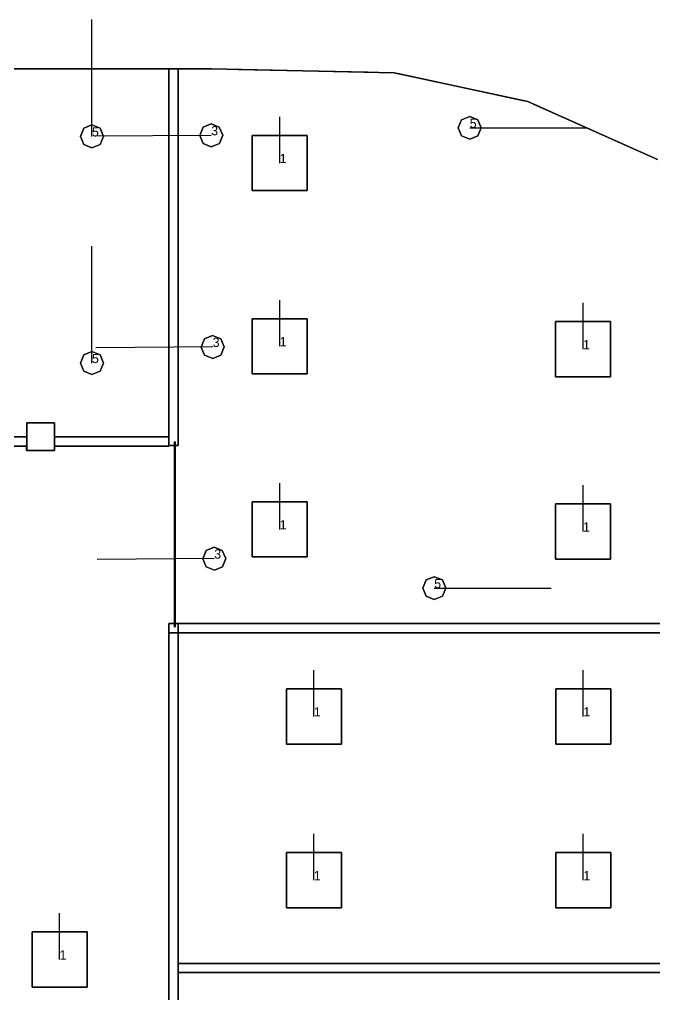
# Model space of a CAD drawing. Extents: x 0 to 48.5, y 0 to 23.7.
# Drawn here: x 24.32 to 31.19, y 12.79 to 23.33 of the extents above; entities that cross this region are included whole.
import ezdxf

# ---------------------------------------------------------------- set-up
doc = ezdxf.new("R2010")
doc.units = 0
doc.header["$MEASUREMENT"] = 0
for name, color, linetype in [('DLXFURN', 5, 'Continuous'), ('DLXLUM', 2, 'Continuous'), ('DLXLUMEX', 2, 'Continuous'), ('DLXSCENE', 7, 'Continuous')]:
    doc.layers.add(name, color=color, linetype=linetype)

# ---------------------------------------------------------------- blocks, each defined once
blk = doc.blocks.new('*U181')
at = {"color": 1}
blk.add_line((0, 0), (0, 1.265), dxfattribs=at)
for p, q in [((-0.088, 0.088), (0, 0.124)), ((0, 0.124), (-0.088, 0.088)), ((0, 0.124), (-0.088, 0.088)), ((-0.088, 0.088), (0, 0.124)), ((0, 0.124), (0.088, 0.088)), ((0.088, 0.088), (0, 0.124)), ((0.088, 0.088), (0, 0.124)), ((0, 0.124), (0, 0.124)), ((0, 0.124), (0.088, 0.088)), ((0, 0.124), (0, 0.124)), ((-0.124, 0), (-0.088, 0.088)), ((-0.088, 0.088), (-0.124, 0)), ((-0.088, 0.088), (-0.124, 0)), ((-0.124, 0), (-0.088, 0.088)), ((-0.088, -0.088), (-0.124, 0)), ((-0.124, 0), (-0.088, -0.088)), ((-0.124, 0), (-0.124, 0)), ((-0.124, 0), (-0.088, -0.088)), ((-0.088, -0.088), (-0.124, 0)), ((-0.124, 0), (-0.124, 0)), ((-0.088, 0.088), (-0.088, 0.088)), ((-0.088, 0.088), (-0.088, 0.088)), ((0.088, 0.088), (0.124, 0)), ((0.124, 0), (0.088, 0.088)), ((0.088, 0.088), (0.088, 0.088)), ((0.124, 0), (0.088, 0.088)), ((0.088, 0.088), (0.088, 0.088)), ((0.088, 0.088), (0.124, 0)), ((0.124, 0), (0.088, -0.088)), ((0.088, -0.088), (0.124, 0)), ((0.088, -0.088), (0.124, 0)), ((0.124, 0), (0.088, -0.088)), ((0.124, 0), (0.124, 0)), ((0.124, 0), (0.124, 0)), ((0, -0.124), (-0.088, -0.088)), ((-0.088, -0.088), (0, -0.124)), ((-0.088, -0.088), (-0.088, -0.088)), ((-0.088, -0.088), (0, -0.124)), ((0, -0.124), (-0.088, -0.088)), ((-0.088, -0.088), (-0.088, -0.088)), ((0.088, -0.088), (0, -0.124)), ((0, -0.124), (0.088, -0.088)), ((0, -0.124), (0.088, -0.088)), ((0.088, -0.088), (0, -0.124)), ((0.088, -0.088), (0.088, -0.088)), ((0.088, -0.088), (0.088, -0.088)), ((0, -0.124), (0, -0.124)), ((0, -0.124), (0, -0.124))]:
    blk.add_line(p, q)
at = {"layer": 'DLXLUMEX', "color": 7}
blk.add_text('5', height=0.1, dxfattribs=at).set_placement((0, 0))
blk = doc.blocks.new('*U182')
at = {"color": 1}
blk.add_line((0, 0), (0, 1.265), dxfattribs=at)
for p, q in [((-0.088, 0.088), (0, 0.124)), ((0, 0.124), (-0.088, 0.088)), ((0, 0.124), (-0.088, 0.088)), ((-0.088, 0.088), (0, 0.124)), ((0, 0.124), (0.088, 0.088)), ((0.088, 0.088), (0, 0.124)), ((0.088, 0.088), (0, 0.124)), ((0, 0.124), (0, 0.124)), ((0, 0.124), (0.088, 0.088)), ((0, 0.124), (0, 0.124)), ((-0.124, 0), (-0.088, 0.088)), ((-0.088, 0.088), (-0.124, 0)), ((-0.088, 0.088), (-0.124, 0)), ((-0.124, 0), (-0.088, 0.088)), ((-0.088, -0.088), (-0.124, 0)), ((-0.124, 0), (-0.088, -0.088)), ((-0.124, 0), (-0.124, 0)), ((-0.124, 0), (-0.088, -0.088)), ((-0.088, -0.088), (-0.124, 0)), ((-0.124, 0), (-0.124, 0)), ((-0.088, 0.088), (-0.088, 0.088)), ((-0.088, 0.088), (-0.088, 0.088)), ((0.088, 0.088), (0.124, 0)), ((0.124, 0), (0.088, 0.088)), ((0.088, 0.088), (0.088, 0.088)), ((0.124, 0), (0.088, 0.088)), ((0.088, 0.088), (0.088, 0.088)), ((0.088, 0.088), (0.124, 0)), ((0.124, 0), (0.088, -0.088)), ((0.088, -0.088), (0.124, 0)), ((0.088, -0.088), (0.124, 0)), ((0.124, 0), (0.088, -0.088)), ((0.124, 0), (0.124, 0)), ((0.124, 0), (0.124, 0)), ((0, -0.124), (-0.088, -0.088)), ((-0.088, -0.088), (0, -0.124)), ((-0.088, -0.088), (-0.088, -0.088)), ((-0.088, -0.088), (0, -0.124)), ((0, -0.124), (-0.088, -0.088)), ((-0.088, -0.088), (-0.088, -0.088)), ((0.088, -0.088), (0, -0.124)), ((0, -0.124), (0.088, -0.088)), ((0, -0.124), (0.088, -0.088)), ((0.088, -0.088), (0, -0.124)), ((0.088, -0.088), (0.088, -0.088)), ((0.088, -0.088), (0.088, -0.088)), ((0, -0.124), (0, -0.124)), ((0, -0.124), (0, -0.124))]:
    blk.add_line(p, q)
at = {"layer": 'DLXLUMEX', "color": 7}
blk.add_text('5', height=0.1, dxfattribs=at).set_placement((0, 0))
blk = doc.blocks.new('*U183')
at = {"color": 1}
blk.add_line((0, 0), (0, 0.5), dxfattribs=at)
for p, q in [((0.298, 0.298), (-0.298, 0.298)), ((-0.298, 0.298), (-0.298, -0.298)), ((-0.298, 0.298), (-0.298, -0.298)), ((-0.298, -0.298), (-0.298, 0.298)), ((-0.298, 0.298), (-0.298, 0.298)), ((0.298, 0.298), (-0.298, 0.298)), ((-0.298, 0.298), (-0.298, 0.298)), ((-0.298, 0.298), (0.298, 0.298)), ((-0.298, -0.298), (-0.298, 0.298)), ((-0.298, 0.298), (0.298, 0.298)), ((0.298, -0.298), (0.298, 0.298)), ((0.298, 0.298), (0.298, 0.298)), ((0.298, -0.298), (0.298, 0.298)), ((0.298, 0.298), (0.298, 0.298)), ((0.298, 0.298), (0.298, -0.298)), ((0.298, 0.298), (0.298, -0.298)), ((-0.298, -0.298), (0.298, -0.298)), ((-0.298, -0.298), (0.298, -0.298)), ((0.298, -0.298), (-0.298, -0.298)), ((-0.298, -0.298), (-0.298, -0.298)), ((-0.298, -0.298), (-0.298, -0.298)), ((0.298, -0.298), (-0.298, -0.298)), ((0.298, -0.298), (0.298, -0.298)), ((0.298, -0.298), (0.298, -0.298))]:
    blk.add_line(p, q)
at = {"layer": 'DLXLUMEX', "color": 7}
blk.add_text('1', height=0.1, dxfattribs=at).set_placement((0, 0))
blk = doc.blocks.new('*U184')
at = {"color": 1}
blk.add_line((0, 0), (0, 0.5), dxfattribs=at)
for p, q in [((0.298, 0.298), (-0.298, 0.298)), ((-0.298, 0.298), (-0.298, -0.298)), ((-0.298, 0.298), (-0.298, -0.298)), ((-0.298, -0.298), (-0.298, 0.298)), ((-0.298, 0.298), (-0.298, 0.298)), ((0.298, 0.298), (-0.298, 0.298)), ((-0.298, 0.298), (-0.298, 0.298)), ((-0.298, 0.298), (0.298, 0.298)), ((-0.298, -0.298), (-0.298, 0.298)), ((-0.298, 0.298), (0.298, 0.298)), ((0.298, -0.298), (0.298, 0.298)), ((0.298, 0.298), (0.298, 0.298)), ((0.298, -0.298), (0.298, 0.298)), ((0.298, 0.298), (0.298, 0.298)), ((0.298, 0.298), (0.298, -0.298)), ((0.298, 0.298), (0.298, -0.298)), ((-0.298, -0.298), (0.298, -0.298)), ((-0.298, -0.298), (0.298, -0.298)), ((0.298, -0.298), (-0.298, -0.298)), ((-0.298, -0.298), (-0.298, -0.298)), ((-0.298, -0.298), (-0.298, -0.298)), ((0.298, -0.298), (-0.298, -0.298)), ((0.298, -0.298), (0.298, -0.298)), ((0.298, -0.298), (0.298, -0.298))]:
    blk.add_line(p, q)
at = {"layer": 'DLXLUMEX', "color": 7}
blk.add_text('1', height=0.1, dxfattribs=at).set_placement((0, 0))
blk = doc.blocks.new('*U185')
for p, q in [((-0.088, 0.087), (-0.001, 0.124)), ((-0.001, 0.124), (-0.088, 0.087)), ((-0.001, 0.124), (-0.088, 0.087)), ((-0.088, 0.087), (-0.001, 0.124)), ((-0.001, 0.124), (0.087, 0.088)), ((0.087, 0.088), (-0.001, 0.124)), ((-0.001, 0.124), (-0.001, 0.124)), ((0.087, 0.088), (-0.001, 0.124)), ((-0.001, 0.124), (-0.001, 0.124)), ((-0.001, 0.124), (0.087, 0.088)), ((-0.124, -0.001), (-0.088, 0.087)), ((-0.088, 0.087), (-0.124, -0.001)), ((-0.088, 0.087), (-0.124, -0.001)), ((-0.124, -0.001), (-0.088, 0.087)), ((-0.088, 0.087), (-0.088, 0.087)), ((-0.088, 0.087), (-0.088, 0.087)), ((0.087, 0.088), (0.124, 0.001)), ((0.124, 0.001), (0.087, 0.088)), ((0.087, 0.088), (0.087, 0.088)), ((0.124, 0.001), (0.087, 0.088)), ((0.087, 0.088), (0.087, 0.088)), ((0.087, 0.088), (0.124, 0.001)), ((0.124, 0.001), (0.088, -0.087)), ((0.088, -0.087), (0.124, 0.001)), ((0.088, -0.087), (0.124, 0.001)), ((0.124, 0.001), (0.088, -0.087)), ((0.124, 0.001), (0.124, 0.001)), ((0.124, 0.001), (0.124, 0.001)), ((-0.087, -0.088), (-0.124, -0.001)), ((-0.124, -0.001), (-0.087, -0.088)), ((-0.124, -0.001), (-0.124, -0.001)), ((-0.124, -0.001), (-0.124, -0.001)), ((-0.124, -0.001), (-0.087, -0.088)), ((-0.087, -0.088), (-0.124, -0.001)), ((0.001, -0.124), (-0.087, -0.088)), ((-0.087, -0.088), (0.001, -0.124)), ((-0.087, -0.088), (-0.087, -0.088)), ((-0.087, -0.088), (0.001, -0.124)), ((0.001, -0.124), (-0.087, -0.088)), ((-0.087, -0.088), (-0.087, -0.088)), ((0.088, -0.087), (0.001, -0.124)), ((0.001, -0.124), (0.088, -0.087)), ((0.001, -0.124), (0.088, -0.087)), ((0.088, -0.087), (0.001, -0.124)), ((0.088, -0.087), (0.088, -0.087)), ((0.088, -0.087), (0.088, -0.087)), ((0.001, -0.124), (0.001, -0.124)), ((0.001, -0.124), (0.001, -0.124))]:
    blk.add_line(p, q)
at = {"color": 1}
blk.add_line((0, 0), (-1.265, -0.009), dxfattribs=at)
at = {"layer": 'DLXLUMEX', "color": 7}
blk.add_text('3', height=0.1, dxfattribs=at).set_placement((0, 0))
blk = doc.blocks.new('*U186')
for p, q in [((-0.088, 0.087), (-0.001, 0.124)), ((-0.001, 0.124), (-0.088, 0.087)), ((-0.001, 0.124), (-0.088, 0.087)), ((-0.088, 0.087), (-0.001, 0.124)), ((-0.001, 0.124), (0.087, 0.088)), ((0.087, 0.088), (-0.001, 0.124)), ((-0.001, 0.124), (-0.001, 0.124)), ((0.087, 0.088), (-0.001, 0.124)), ((-0.001, 0.124), (-0.001, 0.124)), ((-0.001, 0.124), (0.087, 0.088)), ((-0.124, -0.001), (-0.088, 0.087)), ((-0.088, 0.087), (-0.124, -0.001)), ((-0.088, 0.087), (-0.124, -0.001)), ((-0.124, -0.001), (-0.088, 0.087)), ((-0.088, 0.087), (-0.088, 0.087)), ((-0.088, 0.087), (-0.088, 0.087)), ((0.087, 0.088), (0.124, 0.001)), ((0.124, 0.001), (0.087, 0.088)), ((0.087, 0.088), (0.087, 0.088)), ((0.124, 0.001), (0.087, 0.088)), ((0.087, 0.088), (0.087, 0.088)), ((0.087, 0.088), (0.124, 0.001)), ((0.124, 0.001), (0.088, -0.087)), ((0.088, -0.087), (0.124, 0.001)), ((0.088, -0.087), (0.124, 0.001)), ((0.124, 0.001), (0.088, -0.087)), ((0.124, 0.001), (0.124, 0.001)), ((0.124, 0.001), (0.124, 0.001)), ((-0.087, -0.088), (-0.124, -0.001)), ((-0.124, -0.001), (-0.087, -0.088)), ((-0.124, -0.001), (-0.124, -0.001)), ((-0.124, -0.001), (-0.124, -0.001)), ((-0.124, -0.001), (-0.087, -0.088)), ((-0.087, -0.088), (-0.124, -0.001)), ((0.001, -0.124), (-0.087, -0.088)), ((-0.087, -0.088), (0.001, -0.124)), ((-0.087, -0.088), (-0.087, -0.088)), ((-0.087, -0.088), (0.001, -0.124)), ((0.001, -0.124), (-0.087, -0.088)), ((-0.087, -0.088), (-0.087, -0.088)), ((0.088, -0.087), (0.001, -0.124)), ((0.001, -0.124), (0.088, -0.087)), ((0.001, -0.124), (0.088, -0.087)), ((0.088, -0.087), (0.001, -0.124)), ((0.088, -0.087), (0.088, -0.087)), ((0.088, -0.087), (0.088, -0.087)), ((0.001, -0.124), (0.001, -0.124)), ((0.001, -0.124), (0.001, -0.124))]:
    blk.add_line(p, q)
at = {"color": 1}
blk.add_line((0, 0), (-1.265, -0.009), dxfattribs=at)
at = {"layer": 'DLXLUMEX', "color": 7}
blk.add_text('3', height=0.1, dxfattribs=at).set_placement((0, 0))
blk = doc.blocks.new('*U187')
for p, q in [((-0.088, 0.087), (-0.001, 0.124)), ((-0.001, 0.124), (-0.088, 0.087)), ((-0.001, 0.124), (-0.088, 0.087)), ((-0.088, 0.087), (-0.001, 0.124)), ((-0.001, 0.124), (0.087, 0.088)), ((0.087, 0.088), (-0.001, 0.124)), ((-0.001, 0.124), (-0.001, 0.124)), ((0.087, 0.088), (-0.001, 0.124)), ((-0.001, 0.124), (-0.001, 0.124)), ((-0.001, 0.124), (0.087, 0.088)), ((-0.124, -0.001), (-0.088, 0.087)), ((-0.088, 0.087), (-0.124, -0.001)), ((-0.088, 0.087), (-0.124, -0.001)), ((-0.124, -0.001), (-0.088, 0.087)), ((-0.088, 0.087), (-0.088, 0.087)), ((-0.088, 0.087), (-0.088, 0.087)), ((0.087, 0.088), (0.124, 0.001)), ((0.124, 0.001), (0.087, 0.088)), ((0.087, 0.088), (0.087, 0.088)), ((0.124, 0.001), (0.087, 0.088)), ((0.087, 0.088), (0.087, 0.088)), ((0.087, 0.088), (0.124, 0.001)), ((0.124, 0.001), (0.088, -0.087)), ((0.088, -0.087), (0.124, 0.001)), ((0.088, -0.087), (0.124, 0.001)), ((0.124, 0.001), (0.088, -0.087)), ((0.124, 0.001), (0.124, 0.001)), ((0.124, 0.001), (0.124, 0.001)), ((-0.087, -0.088), (-0.124, -0.001)), ((-0.124, -0.001), (-0.087, -0.088)), ((-0.124, -0.001), (-0.124, -0.001)), ((-0.124, -0.001), (-0.124, -0.001)), ((-0.124, -0.001), (-0.087, -0.088)), ((-0.087, -0.088), (-0.124, -0.001)), ((0.001, -0.124), (-0.087, -0.088)), ((-0.087, -0.088), (0.001, -0.124)), ((-0.087, -0.088), (-0.087, -0.088)), ((-0.087, -0.088), (0.001, -0.124)), ((0.001, -0.124), (-0.087, -0.088)), ((-0.087, -0.088), (-0.087, -0.088)), ((0.088, -0.087), (0.001, -0.124)), ((0.001, -0.124), (0.088, -0.087)), ((0.001, -0.124), (0.088, -0.087)), ((0.088, -0.087), (0.001, -0.124)), ((0.088, -0.087), (0.088, -0.087)), ((0.088, -0.087), (0.088, -0.087)), ((0.001, -0.124), (0.001, -0.124)), ((0.001, -0.124), (0.001, -0.124))]:
    blk.add_line(p, q)
at = {"color": 1}
blk.add_line((0, 0), (-1.265, -0.009), dxfattribs=at)
at = {"layer": 'DLXLUMEX', "color": 7}
blk.add_text('3', height=0.1, dxfattribs=at).set_placement((0, 0))
blk = doc.blocks.new('*U189')
for p, q in [((-0.088, 0.088), (0, 0.124)), ((0, 0.124), (-0.088, 0.088)), ((0, 0.124), (-0.088, 0.088)), ((-0.088, 0.088), (0, 0.124)), ((0, 0.124), (0.088, 0.088)), ((0.088, 0.088), (0, 0.124)), ((0, 0.124), (0, 0.124)), ((0.088, 0.088), (0, 0.124)), ((0, 0.124), (0, 0.124)), ((0, 0.124), (0.088, 0.088)), ((-0.124, 0), (-0.088, 0.088)), ((-0.088, 0.088), (-0.124, 0)), ((-0.088, 0.088), (-0.124, 0)), ((-0.124, 0), (-0.088, 0.088)), ((-0.088, -0.088), (-0.124, 0)), ((-0.124, 0), (-0.088, -0.088)), ((-0.124, 0), (-0.124, 0)), ((-0.124, 0), (-0.088, -0.088)), ((-0.088, -0.088), (-0.124, 0)), ((-0.124, 0), (-0.124, 0)), ((-0.088, 0.088), (-0.088, 0.088)), ((-0.088, 0.088), (-0.088, 0.088)), ((0.088, 0.088), (0.124, 0)), ((0.124, 0), (0.088, 0.088)), ((0.088, 0.088), (0.088, 0.088)), ((0.124, 0), (0.088, 0.088)), ((0.088, 0.088), (0.088, 0.088)), ((0.088, 0.088), (0.124, 0)), ((0.124, 0), (0.088, -0.088)), ((0.088, -0.088), (0.124, 0)), ((0.088, -0.088), (0.124, 0)), ((0.124, 0), (0.088, -0.088)), ((0.124, 0), (0.124, 0)), ((0.124, 0), (0.124, 0)), ((0, -0.124), (-0.088, -0.088)), ((-0.088, -0.088), (0, -0.124)), ((-0.088, -0.088), (-0.088, -0.088)), ((-0.088, -0.088), (0, -0.124)), ((0, -0.124), (-0.088, -0.088)), ((-0.088, -0.088), (-0.088, -0.088)), ((0.088, -0.088), (0, -0.124)), ((0, -0.124), (0.088, -0.088)), ((0, -0.124), (0.088, -0.088)), ((0.088, -0.088), (0, -0.124)), ((0.088, -0.088), (0.088, -0.088)), ((0.088, -0.088), (0.088, -0.088)), ((0, -0.124), (0, -0.124)), ((0, -0.124), (0, -0.124))]:
    blk.add_line(p, q)
at = {"color": 1}
blk.add_line((0, 0), (1.265, 0), dxfattribs=at)
at = {"layer": 'DLXLUMEX', "color": 7}
blk.add_text('5', height=0.1, dxfattribs=at).set_placement((0, 0))
blk = doc.blocks.new('*U193')
for p, q in [((-0.088, 0.088), (0, 0.124)), ((0, 0.124), (-0.088, 0.088)), ((0, 0.124), (-0.088, 0.088)), ((-0.088, 0.088), (0, 0.124)), ((0, 0.124), (0.088, 0.088)), ((0.088, 0.088), (0, 0.124)), ((0, 0.124), (0, 0.124)), ((0.088, 0.088), (0, 0.124)), ((0, 0.124), (0, 0.124)), ((0, 0.124), (0.088, 0.088)), ((-0.124, 0), (-0.088, 0.088)), ((-0.088, 0.088), (-0.124, 0)), ((-0.088, 0.088), (-0.124, 0)), ((-0.124, 0), (-0.088, 0.088)), ((-0.088, -0.088), (-0.124, 0)), ((-0.124, 0), (-0.088, -0.088)), ((-0.124, 0), (-0.124, 0)), ((-0.124, 0), (-0.088, -0.088)), ((-0.088, -0.088), (-0.124, 0)), ((-0.124, 0), (-0.124, 0)), ((-0.088, 0.088), (-0.088, 0.088)), ((-0.088, 0.088), (-0.088, 0.088)), ((0.088, 0.088), (0.124, 0)), ((0.124, 0), (0.088, 0.088)), ((0.088, 0.088), (0.088, 0.088)), ((0.124, 0), (0.088, 0.088)), ((0.088, 0.088), (0.088, 0.088)), ((0.088, 0.088), (0.124, 0)), ((0.124, 0), (0.088, -0.088)), ((0.088, -0.088), (0.124, 0)), ((0.088, -0.088), (0.124, 0)), ((0.124, 0), (0.088, -0.088)), ((0.124, 0), (0.124, 0)), ((0.124, 0), (0.124, 0)), ((0, -0.124), (-0.088, -0.088)), ((-0.088, -0.088), (0, -0.124)), ((-0.088, -0.088), (-0.088, -0.088)), ((-0.088, -0.088), (0, -0.124)), ((0, -0.124), (-0.088, -0.088)), ((-0.088, -0.088), (-0.088, -0.088)), ((0.088, -0.088), (0, -0.124)), ((0, -0.124), (0.088, -0.088)), ((0, -0.124), (0.088, -0.088)), ((0.088, -0.088), (0, -0.124)), ((0.088, -0.088), (0.088, -0.088)), ((0.088, -0.088), (0.088, -0.088)), ((0, -0.124), (0, -0.124)), ((0, -0.124), (0, -0.124))]:
    blk.add_line(p, q)
at = {"color": 1}
blk.add_line((0, 0), (1.265, 0), dxfattribs=at)
at = {"layer": 'DLXLUMEX', "color": 7}
blk.add_text('5', height=0.1, dxfattribs=at).set_placement((0, 0))
blk = doc.blocks.new('*U195')
at = {"color": 1}
blk.add_line((0, 0), (0, 0.5), dxfattribs=at)
for p, q in [((0.298, 0.298), (-0.298, 0.298)), ((-0.298, 0.298), (-0.298, -0.298)), ((-0.298, 0.298), (-0.298, -0.298)), ((-0.298, -0.298), (-0.298, 0.298)), ((-0.298, 0.298), (-0.298, 0.298)), ((0.298, 0.298), (-0.298, 0.298)), ((-0.298, 0.298), (-0.298, 0.298)), ((-0.298, 0.298), (0.298, 0.298)), ((-0.298, -0.298), (-0.298, 0.298)), ((-0.298, 0.298), (0.298, 0.298)), ((0.298, -0.298), (0.298, 0.298)), ((0.298, 0.298), (0.298, 0.298)), ((0.298, -0.298), (0.298, 0.298)), ((0.298, 0.298), (0.298, 0.298)), ((0.298, 0.298), (0.298, -0.298)), ((0.298, 0.298), (0.298, -0.298)), ((-0.298, -0.298), (0.298, -0.298)), ((-0.298, -0.298), (0.298, -0.298)), ((0.298, -0.298), (-0.298, -0.298)), ((-0.298, -0.298), (-0.298, -0.298)), ((-0.298, -0.298), (-0.298, -0.298)), ((0.298, -0.298), (-0.298, -0.298)), ((0.298, -0.298), (0.298, -0.298)), ((0.298, -0.298), (0.298, -0.298))]:
    blk.add_line(p, q)
at = {"layer": 'DLXLUMEX', "color": 7}
blk.add_text('1', height=0.1, dxfattribs=at).set_placement((0, 0))
blk = doc.blocks.new('*U196')
at = {"color": 1}
blk.add_line((0, 0), (0, 0.5), dxfattribs=at)
for p, q in [((0.298, 0.298), (-0.298, 0.298)), ((-0.298, 0.298), (-0.298, -0.298)), ((-0.298, -0.298), (-0.298, 0.298)), ((-0.298, 0.298), (-0.298, 0.298)), ((-0.298, 0.298), (-0.298, -0.298)), ((0.298, 0.298), (-0.298, 0.298)), ((-0.298, 0.298), (-0.298, 0.298)), ((-0.298, 0.298), (0.298, 0.298)), ((-0.298, -0.298), (-0.298, 0.298)), ((-0.298, 0.298), (0.298, 0.298)), ((0.298, -0.298), (0.298, 0.298)), ((0.298, 0.298), (0.298, 0.298)), ((0.298, -0.298), (0.298, 0.298)), ((0.298, 0.298), (0.298, 0.298)), ((0.298, 0.298), (0.298, -0.298)), ((0.298, 0.298), (0.298, -0.298)), ((-0.298, -0.298), (0.298, -0.298)), ((-0.298, -0.298), (0.298, -0.298)), ((0.298, -0.298), (-0.298, -0.298)), ((-0.298, -0.298), (-0.298, -0.298)), ((-0.298, -0.298), (-0.298, -0.298)), ((0.298, -0.298), (-0.298, -0.298)), ((0.298, -0.298), (0.298, -0.298)), ((0.298, -0.298), (0.298, -0.298))]:
    blk.add_line(p, q)
at = {"layer": 'DLXLUMEX', "color": 7}
blk.add_text('1', height=0.1, dxfattribs=at).set_placement((0, 0))
blk = doc.blocks.new('*U197')
at = {"color": 1}
blk.add_line((0, 0), (0, 0.5), dxfattribs=at)
for p, q in [((0.298, 0.298), (-0.298, 0.298)), ((-0.298, 0.298), (-0.298, -0.298)), ((-0.298, 0.298), (-0.298, -0.298)), ((-0.298, -0.298), (-0.298, 0.298)), ((-0.298, 0.298), (-0.298, 0.298)), ((0.298, 0.298), (-0.298, 0.298)), ((-0.298, 0.298), (-0.298, 0.298)), ((-0.298, 0.298), (0.298, 0.298)), ((-0.298, -0.298), (-0.298, 0.298)), ((-0.298, 0.298), (0.298, 0.298)), ((0.298, -0.298), (0.298, 0.298)), ((0.298, 0.298), (0.298, 0.298)), ((0.298, -0.298), (0.298, 0.298)), ((0.298, 0.298), (0.298, 0.298)), ((0.298, 0.298), (0.298, -0.298)), ((0.298, 0.298), (0.298, -0.298)), ((-0.298, -0.298), (0.298, -0.298)), ((-0.298, -0.298), (0.298, -0.298)), ((0.298, -0.298), (-0.298, -0.298)), ((-0.298, -0.298), (-0.298, -0.298)), ((-0.298, -0.298), (-0.298, -0.298)), ((0.298, -0.298), (-0.298, -0.298)), ((0.298, -0.298), (0.298, -0.298)), ((0.298, -0.298), (0.298, -0.298))]:
    blk.add_line(p, q)
at = {"layer": 'DLXLUMEX', "color": 7}
blk.add_text('1', height=0.1, dxfattribs=at).set_placement((0, 0))
blk = doc.blocks.new('*U198')
at = {"color": 1}
blk.add_line((0, 0), (0, 0.5), dxfattribs=at)
for p, q in [((0.298, 0.298), (-0.298, 0.298)), ((-0.298, 0.298), (-0.298, -0.298)), ((-0.298, -0.298), (-0.298, 0.298)), ((-0.298, 0.298), (-0.298, 0.298)), ((-0.298, 0.298), (-0.298, -0.298)), ((0.298, 0.298), (-0.298, 0.298)), ((-0.298, 0.298), (-0.298, 0.298)), ((-0.298, 0.298), (0.298, 0.298)), ((-0.298, -0.298), (-0.298, 0.298)), ((-0.298, 0.298), (0.298, 0.298)), ((0.298, -0.298), (0.298, 0.298)), ((0.298, 0.298), (0.298, 0.298)), ((0.298, -0.298), (0.298, 0.298)), ((0.298, 0.298), (0.298, 0.298)), ((0.298, 0.298), (0.298, -0.298)), ((0.298, 0.298), (0.298, -0.298)), ((-0.298, -0.298), (0.298, -0.298)), ((-0.298, -0.298), (0.298, -0.298)), ((0.298, -0.298), (-0.298, -0.298)), ((-0.298, -0.298), (-0.298, -0.298)), ((-0.298, -0.298), (-0.298, -0.298)), ((0.298, -0.298), (-0.298, -0.298)), ((0.298, -0.298), (0.298, -0.298)), ((0.298, -0.298), (0.298, -0.298))]:
    blk.add_line(p, q)
at = {"layer": 'DLXLUMEX', "color": 7}
blk.add_text('1', height=0.1, dxfattribs=at).set_placement((0, 0))
blk = doc.blocks.new('*U59')
at = {"color": 1}
blk.add_line((0, 0), (0, 0.5), dxfattribs=at)
for p, q in [((0.298, 0.298), (-0.298, 0.298)), ((-0.298, 0.298), (-0.298, -0.298)), ((-0.298, 0.298), (-0.298, -0.298)), ((-0.298, -0.298), (-0.298, 0.298)), ((-0.298, 0.298), (-0.298, 0.298)), ((0.298, 0.298), (-0.298, 0.298)), ((-0.298, 0.298), (-0.298, 0.298)), ((-0.298, 0.298), (0.298, 0.298)), ((-0.298, -0.298), (-0.298, 0.298)), ((-0.298, 0.298), (0.298, 0.298)), ((0.298, -0.298), (0.298, 0.298)), ((0.298, 0.298), (0.298, 0.298)), ((0.298, -0.298), (0.298, 0.298)), ((0.298, 0.298), (0.298, 0.298)), ((0.298, 0.298), (0.298, -0.298)), ((0.298, 0.298), (0.298, -0.298)), ((-0.298, -0.298), (0.298, -0.298)), ((-0.298, -0.298), (0.298, -0.298)), ((0.298, -0.298), (-0.298, -0.298)), ((-0.298, -0.298), (-0.298, -0.298)), ((-0.298, -0.298), (-0.298, -0.298)), ((0.298, -0.298), (-0.298, -0.298)), ((0.298, -0.298), (0.298, -0.298)), ((0.298, -0.298), (0.298, -0.298))]:
    blk.add_line(p, q)
at = {"layer": 'DLXLUMEX', "color": 7}
blk.add_text('1', height=0.1, dxfattribs=at).set_placement((0, 0))
blk = doc.blocks.new('*U70')
at = {"color": 1}
blk.add_line((0, 0), (0, 0.5), dxfattribs=at)
for p, q in [((0.298, 0.298), (-0.298, 0.298)), ((-0.298, 0.298), (-0.298, -0.298)), ((-0.298, 0.298), (-0.298, -0.298)), ((-0.298, -0.298), (-0.298, 0.298)), ((-0.298, 0.298), (-0.298, 0.298)), ((0.298, 0.298), (-0.298, 0.298)), ((-0.298, 0.298), (-0.298, 0.298)), ((-0.298, 0.298), (0.298, 0.298)), ((-0.298, -0.298), (-0.298, 0.298)), ((-0.298, 0.298), (0.298, 0.298)), ((0.298, -0.298), (0.298, 0.298)), ((0.298, 0.298), (0.298, 0.298)), ((0.298, -0.298), (0.298, 0.298)), ((0.298, 0.298), (0.298, 0.298)), ((0.298, 0.298), (0.298, -0.298)), ((0.298, 0.298), (0.298, -0.298)), ((-0.298, -0.298), (0.298, -0.298)), ((-0.298, -0.298), (0.298, -0.298)), ((0.298, -0.298), (-0.298, -0.298)), ((-0.298, -0.298), (-0.298, -0.298)), ((-0.298, -0.298), (-0.298, -0.298)), ((0.298, -0.298), (-0.298, -0.298)), ((0.298, -0.298), (0.298, -0.298)), ((0.298, -0.298), (0.298, -0.298))]:
    blk.add_line(p, q)
at = {"layer": 'DLXLUMEX', "color": 7}
blk.add_text('1', height=0.1, dxfattribs=at).set_placement((0, 0))
blk = doc.blocks.new('*U71')
at = {"color": 1}
blk.add_line((0, 0), (0, 0.5), dxfattribs=at)
for p, q in [((0.298, 0.298), (-0.298, 0.298)), ((-0.298, 0.298), (-0.298, -0.298)), ((-0.298, 0.298), (-0.298, -0.298)), ((-0.298, -0.298), (-0.298, 0.298)), ((-0.298, 0.298), (-0.298, 0.298)), ((0.298, 0.298), (-0.298, 0.298)), ((-0.298, 0.298), (-0.298, 0.298)), ((-0.298, 0.298), (0.298, 0.298)), ((-0.298, -0.298), (-0.298, 0.298)), ((-0.298, 0.298), (0.298, 0.298)), ((0.298, -0.298), (0.298, 0.298)), ((0.298, 0.298), (0.298, 0.298)), ((0.298, -0.298), (0.298, 0.298)), ((0.298, 0.298), (0.298, 0.298)), ((0.298, 0.298), (0.298, -0.298)), ((0.298, 0.298), (0.298, -0.298)), ((-0.298, -0.298), (0.298, -0.298)), ((-0.298, -0.298), (0.298, -0.298)), ((0.298, -0.298), (-0.298, -0.298)), ((-0.298, -0.298), (-0.298, -0.298)), ((-0.298, -0.298), (-0.298, -0.298)), ((0.298, -0.298), (-0.298, -0.298)), ((0.298, -0.298), (0.298, -0.298)), ((0.298, -0.298), (0.298, -0.298))]:
    blk.add_line(p, q)
at = {"layer": 'DLXLUMEX', "color": 7}
blk.add_text('1', height=0.1, dxfattribs=at).set_placement((0, 0))
blk = doc.blocks.new('*U72')
at = {"color": 1}
blk.add_line((0, 0), (0, 0.5), dxfattribs=at)
for p, q in [((0.298, 0.298), (-0.298, 0.298)), ((-0.298, 0.298), (-0.298, -0.298)), ((-0.298, 0.298), (-0.298, -0.298)), ((-0.298, -0.298), (-0.298, 0.298)), ((-0.298, 0.298), (-0.298, 0.298)), ((0.298, 0.298), (-0.298, 0.298)), ((-0.298, 0.298), (-0.298, 0.298)), ((-0.298, 0.298), (0.298, 0.298)), ((-0.298, -0.298), (-0.298, 0.298)), ((-0.298, 0.298), (0.298, 0.298)), ((0.298, -0.298), (0.298, 0.298)), ((0.298, 0.298), (0.298, 0.298)), ((0.298, -0.298), (0.298, 0.298)), ((0.298, 0.298), (0.298, 0.298)), ((0.298, 0.298), (0.298, -0.298)), ((0.298, 0.298), (0.298, -0.298)), ((-0.298, -0.298), (0.298, -0.298)), ((-0.298, -0.298), (0.298, -0.298)), ((0.298, -0.298), (-0.298, -0.298)), ((-0.298, -0.298), (-0.298, -0.298)), ((-0.298, -0.298), (-0.298, -0.298)), ((0.298, -0.298), (-0.298, -0.298)), ((0.298, -0.298), (0.298, -0.298)), ((0.298, -0.298), (0.298, -0.298))]:
    blk.add_line(p, q)
at = {"layer": 'DLXLUMEX', "color": 7}
blk.add_text('1', height=0.1, dxfattribs=at).set_placement((0, 0))
blk = doc.blocks.new('*U85')
for p, q in [((19.18, -0.1), (6.966, -0.1)), ((6.966, -0.1), (19.18, -0.1)), ((19.18, -0.1), (19.18, -0.1)), ((19.48, -0.1), (19.48, -0.1)), ((19.48, -0.1), (20.716, -0.1)), ((20.716, -0.1), (19.48, -0.1)), ((20.716, -0.2), (20.716, -0.1)), ((20.716, -0.1), (20.716, -0.1)), ((20.716, -0.1), (20.716, -0.2)), ((20.716, -0.1), (20.716, -0.1)), ((19.176, -0.2), (6.966, -0.2)), ((6.966, -0.2), (19.176, -0.2)), ((19.176, -0.2), (19.176, -0.2)), ((19.176, -0.2), (19.176, -0.25)), ((19.176, -0.25), (19.176, -0.2)), ((19.176, -0.2), (19.176, -0.2)), ((20.716, -0.2), (19.48, -0.2)), ((19.48, -0.2), (19.48, -0.2)), ((19.48, -0.2), (20.716, -0.2)), ((20.716, -0.2), (20.716, -0.2)), ((20.716, -0.2), (20.716, -0.2)), ((19.176, -0.25), (19.176, -0.25)), ((19.18, -0.25), (19.176, -0.25)), ((19.176, -0.25), (19.176, -0.25)), ((19.176, -0.25), (19.18, -0.25)), ((19.18, -0.25), (19.18, -0.25))]:
    blk.add_line(p, q)
blk = doc.blocks.new('*U86')
for p, q in [((0.2, -0.435), (0.1, -0.435)), ((0.1, -0.435), (0.1, -0.435)), ((0.1, -0.435), (0.2, -0.435)), ((0.1, -10.377), (0.1, -0.435)), ((0.1, -0.435), (0.1, -0.435)), ((0.1, -0.435), (0.1, -10.377)), ((0.2, -0.435), (0.2, -0.435)), ((0.2, -10.377), (0.2, -0.435)), ((0.2, -0.435), (0.2, -0.435)), ((0.2, -0.435), (0.2, -10.377)), ((0.1, -10.377), (0.1, -10.377)), ((0.2, -10.377), (0.2, -10.377))]:
    blk.add_line(p, q)
blk = doc.blocks.new('*U106')
for p, q in [((-3.66, -0.1), (-3.66, -0.2)), ((-3.66, -0.2), (-3.66, -0.1)), ((-3.66, -0.1), (-3.66, -0.1)), ((-3.66, -0.1), (-3.66, -0.1)), ((-3.66, -0.1), (5.097, -0.1)), ((5.097, -0.1), (-3.66, -0.1)), ((5.097, -0.1), (5.097, -0.1)), ((5.097, -0.156), (5.097, -0.1)), ((5.097, -0.1), (5.097, -0.1)), ((5.097, -0.1), (5.097, -0.156)), ((-3.66, -0.2), (-3.66, -0.2)), ((5.097, -0.2), (-3.66, -0.2)), ((-3.66, -0.2), (-3.66, -0.2)), ((-3.66, -0.2), (5.097, -0.2)), ((5.097, -0.156), (5.097, -0.156)), ((5.097, -0.2), (5.097, -0.2))]:
    blk.add_line(p, q)
blk = doc.blocks.new('*U139')
for p, q in [((0.1, 0.1), (0.1, 4.174)), ((0.1, 4.174), (0.1, 4.174)), ((0.1, 4.174), (0.1, 0.1)), ((0.2, 0.1), (0.2, 4.174)), ((0.2, 4.174), (0.2, 4.174)), ((0.2, 4.174), (0.2, 0.1)), ((0.1, 0.1), (0.2, 0.1)), ((0.2, 0.1), (0.1, 0.1)), ((0.1, 0.1), (0.1, 0.1)), ((0.1, 0.1), (0.1, 0.1)), ((0.2, 0.1), (0.2, 0.1)), ((0.2, 0.1), (0.2, 0.1))]:
    blk.add_line(p, q)
blk = doc.blocks.new('*U140')
for p, q in [((-0.0025, 1), (-0.0025, -1)), ((-0.0025, -1), (-0.0025, 1)), ((-0.0025, 1), (-0.0025, 1)), ((0.0025, 1), (-0.0025, 1)), ((-0.0025, 1), (-0.0025, 1)), ((-0.0025, 1), (0.0025, 1)), ((0.0025, 1), (0.0025, 1)), ((0.0025, -1), (0.0025, 1)), ((0.0025, 1), (0.0025, 1)), ((0.0025, 1), (0.0025, -1)), ((-0.0025, -1), (-0.0025, -1)), ((-0.0025, -1), (0.0025, -1)), ((0.0025, -1), (-0.0025, -1)), ((-0.0025, -1), (-0.0025, -1)), ((0.0025, -1), (0.0025, -1)), ((0.0025, -1), (0.0025, -1))]:
    blk.add_line(p, q)
blk = doc.blocks.new('*U144')
for p, q in [((-3.66, -0.1), (-3.66, -0.2)), ((-3.66, -0.2), (-3.66, -0.1)), ((-3.66, -0.1), (-3.66, -0.1)), ((5.08, -0.1), (-3.66, -0.1)), ((-3.66, -0.1), (-3.66, -0.1)), ((-3.66, -0.1), (5.08, -0.1)), ((5.08, -0.1), (5.08, -0.1)), ((-3.66, -0.2), (-3.66, -0.2)), ((5.09, -0.2), (-3.66, -0.2)), ((-3.66, -0.2), (-3.66, -0.2)), ((-3.66, -0.2), (5.09, -0.2)), ((5.09, -0.2), (5.09, -0.2))]:
    blk.add_line(p, q)
blk = doc.blocks.new('*U146')
for p, q in [((0, 22.8), (26.4, 22.8)), ((26.4, 22.8), (0, 22.8)), ((26.4, 22.8), (28.378, 22.757)), ((28.378, 22.757), (26.4, 22.8)), ((26.4, 22.8), (26.4, 22.8)), ((26.4, 22.8), (26.4, 22.8)), ((28.378, 22.757), (29.823, 22.448)), ((29.823, 22.448), (28.378, 22.757)), ((28.378, 22.757), (28.378, 22.757)), ((28.378, 22.757), (28.378, 22.757)), ((29.823, 22.448), (31.225, 21.82)), ((31.225, 21.82), (29.823, 22.448)), ((29.823, 22.448), (29.823, 22.448)), ((29.823, 22.448), (29.823, 22.448))]:
    blk.add_line(p, q)
blk = doc.blocks.new('*U147')
for p, q in [((0, 22.8), (26.4, 22.8)), ((26.4, 22.8), (28.378, 22.757)), ((28.378, 22.757), (29.823, 22.448)), ((29.823, 22.448), (31.225, 21.82)), ((24.404, 18.971), (24.404, 18.671)), ((24.704, 18.971), (24.404, 18.971)), ((24.704, 18.671), (24.704, 18.971)), ((24.404, 18.671), (24.704, 18.671))]:
    blk.add_line(p, q)
blk = doc.blocks.new('*U148')
for p, q in [((26.4, 22.8), (0, 22.8)), ((28.378, 22.757), (26.4, 22.8)), ((29.823, 22.448), (28.378, 22.757)), ((31.225, 21.82), (29.823, 22.448)), ((24.404, 18.971), (24.704, 18.971)), ((24.404, 18.671), (24.404, 18.971)), ((24.704, 18.971), (24.704, 18.671)), ((24.704, 18.671), (24.404, 18.671))]:
    blk.add_line(p, q)
blk = doc.blocks.new('*U154')
for p, q in [((-0.15, 0.15), (-0.15, -0.15)), ((-0.15, -0.15), (-0.15, 0.15)), ((-0.15, 0.15), (-0.15, 0.15)), ((0.15, 0.15), (-0.15, 0.15)), ((-0.15, 0.15), (-0.15, 0.15)), ((-0.15, 0.15), (0.15, 0.15)), ((0.15, 0.15), (0.15, 0.15)), ((0.15, -0.15), (0.15, 0.15)), ((0.15, 0.15), (0.15, 0.15)), ((0.15, 0.15), (0.15, -0.15)), ((-0.15, -0.15), (-0.15, -0.15)), ((-0.15, -0.15), (0.15, -0.15)), ((0.15, -0.15), (-0.15, -0.15)), ((-0.15, -0.15), (-0.15, -0.15)), ((0.15, -0.15), (0.15, -0.15)), ((0.15, -0.15), (0.15, -0.15))]:
    blk.add_line(p, q)
blk = doc.blocks.new('*U159')
for p, q in [((21.741, 22.8), (24.741, 22.8)), ((24.741, 22.8), (21.741, 22.8)), ((24.741, 22.8), (24.741, 22.8)), ((28.089, 22.763), (26.689, 22.794)), ((26.689, 22.794), (26.689, 22.794)), ((26.689, 22.794), (28.089, 22.763)), ((28.089, 22.763), (28.089, 22.763)), ((28.416, 22.749), (29.785, 22.456)), ((29.785, 22.456), (28.416, 22.749)), ((28.416, 22.749), (28.416, 22.749)), ((29.785, 22.456), (29.785, 22.456)), ((29.885, 22.42), (31.163, 21.848)), ((31.163, 21.848), (29.885, 22.42)), ((29.885, 22.42), (29.885, 22.42)), ((31.163, 21.848), (31.163, 21.848))]:
    blk.add_line(p, q)

msp = doc.modelspace()

# ---------------------------------------------------------------- block references
at = {"layer": 'DLXFURN'}
for name, p in [('*U139', (25.84, 18.626)), ('*U85', (5.224, 18.921)), ('*U140', (26.004, 17.767)), ('*U86', (25.84, 17.235)), ('*U144', (29.6, 16.9)), ('*U106', (29.7, 13.226))]:
    msp.add_blockref(name, p, dxfattribs=at)
at = {"layer": 'DLXLUM'}
for name, p in [('*U182', (25.108, 22.069)), ('*U72', (27.139, 21.781)), ('*U189', (29.195, 22.162)), ('*U187', (26.398, 22.081)), ('*U181', (25.108, 19.618)), ('*U71', (27.139, 19.8)), ('*U184', (30.421, 19.768)), ('*U186', (26.414, 19.792)), ('*U70', (27.139, 17.819)), ('*U183', (30.421, 17.796)), ('*U185', (26.431, 17.503)), ('*U193', (28.811, 17.184)), ('*U196', (27.509, 15.796)), ('*U198', (30.424, 15.796)), ('*U195', (27.509, 14.025)), ('*U197', (30.424, 14.025)), ('*U59', (24.758, 13.167))]:
    msp.add_blockref(name, p, dxfattribs=at)
at = {"layer": 'DLXSCENE'}
for name, p in [('*U146', (0, 0)), ('*U147', (0, 0)), ('*U148', (0, 0)), ('*U159', (0, 0)), ('*U154', (24.554, 18.821))]:
    msp.add_blockref(name, p, dxfattribs=at)

doc.saveas('drawing.dxf')
